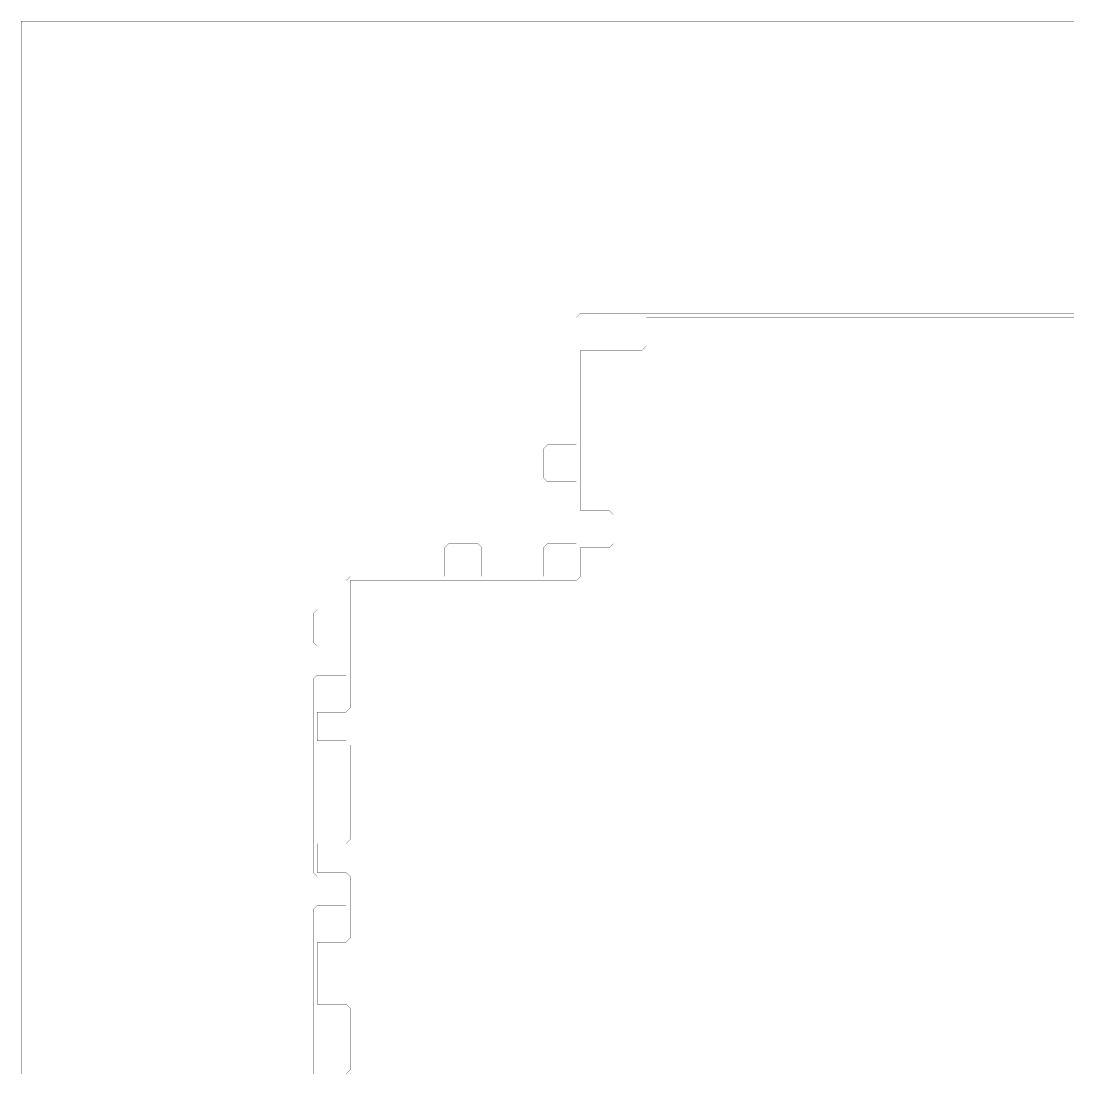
# Model space of a CAD drawing. Header units: metres. Extents: x 0 to 4990, y -4990 to 0.
# Drawn here: x 0 to 2495, y -2495 to 0 of the extents above; entities that cross this region are included whole.
import ezdxf

# ---------------------------------------------------------------- set-up
doc = ezdxf.new("R2010")
doc.units = ezdxf.units.M
doc.layers.add('conductor', color=1, linetype='Continuous')
doc.layers.add('substrate', color=5, linetype='Continuous')

msp = doc.modelspace()

# ---------------------------------------------------------------- linework, layer by layer
at = {"layer": 'conductor', "const_width": 0.5}
msp.add_lwpolyline([(2500, -703.125), (2490.234375, -703.125), (2480.46875, -703.125), (2470.703125, -703.125), (2460.9375, -703.125), (2451.171875, -703.125), (2441.40625, -703.125), (2431.640625, -703.125), (2421.875, -703.125), (2412.109375, -703.125), (2402.34375, -703.125), (2392.578125, -703.125), (2382.8125, -703.125), (2373.046875, -703.125), (2363.28125, -703.125), (2353.515625, -703.125), (2343.75, -703.125), (2333.984375, -703.125), (2324.21875, -703.125), (2314.453125, -703.125), (2304.6875, -703.125), (2294.921875, -703.125), (2285.15625, -703.125), (2275.390625, -703.125), (2265.625, -703.125), (2255.859375, -703.125), (2246.09375, -703.125), (2236.328125, -703.125), (2226.5625, -703.125), (2216.796875, -703.125), (2207.03125, -703.125), (2197.265625, -703.125), (2187.5, -703.125), (2177.734375, -703.125), (2167.96875, -703.125), (2158.203125, -703.125), (2148.4375, -703.125), (2138.671875, -703.125), (2128.90625, -703.125), (2119.140625, -703.125), (2109.375, -703.125), (2099.609375, -703.125), (2089.84375, -703.125), (2080.078125, -703.125), (2070.3125, -703.125), (2060.546875, -703.125), (2050.78125, -703.125), (2041.015625, -703.125), (2031.25, -703.125), (2021.484375, -703.125), (2011.71875, -703.125), (2001.953125, -703.125), (1992.1875, -703.125), (1982.421875, -703.125), (1972.65625, -703.125), (1962.890625, -703.125), (1953.125, -703.125), (1943.359375, -703.125), (1933.59375, -703.125), (1923.828125, -703.125), (1914.0625, -703.125), (1904.296875, -703.125), (1894.53125, -703.125), (1884.765625, -703.125), (1875, -703.125), (1865.234375, -703.125), (1855.46875, -703.125), (1845.703125, -703.125), (1835.9375, -703.125), (1826.171875, -703.125), (1816.40625, -703.125), (1806.640625, -703.125), (1796.875, -703.125), (1787.109375, -703.125), (1777.34375, -703.125), (1767.578125, -703.125), (1757.8125, -703.125), (1748.046875, -703.125), (1738.28125, -703.125), (1728.515625, -703.125), (1718.75, -703.125), (1708.984375, -703.125), (1699.21875, -703.125), (1689.453125, -703.125), (1679.6875, -703.125), (1669.921875, -703.125), (1660.15625, -703.125), (1650.390625, -703.125), (1640.625, -703.125), (1630.859375, -703.125), (1621.09375, -703.125), (1611.328125, -703.125), (1601.5625, -703.125), (1591.796875, -703.125), (1582.03125, -703.125), (1572.265625, -703.125), (1562.5, -703.125), (1552.734375, -703.125), (1542.96875, -703.125), (1533.203125, -703.125), (1523.4375, -703.125), (1513.671875, -703.125), (1503.90625, -703.125), (1494.140625, -703.125), (1484.375, -703.125), (1484.375, -712.890625), (1484.375, -722.65625), (1484.375, -732.421875), (1484.375, -742.1875), (1484.375, -751.953125), (1484.375, -761.71875), (1484.375, -771.484375), (1474.609375, -781.25), (1464.84375, -781.25), (1455.078125, -781.25), (1445.3125, -781.25), (1435.546875, -781.25), (1425.78125, -781.25), (1416.015625, -781.25), (1406.25, -781.25), (1396.484375, -781.25), (1386.71875, -781.25), (1376.953125, -781.25), (1367.1875, -781.25), (1357.421875, -781.25), (1347.65625, -781.25), (1337.890625, -781.25), (1328.125, -781.25), (1328.125, -791.015625), (1328.125, -800.78125), (1328.125, -810.546875), (1328.125, -820.3125), (1328.125, -830.078125), (1328.125, -839.84375), (1328.125, -849.609375), (1328.125, -859.375), (1328.125, -869.140625), (1328.125, -878.90625), (1328.125, -888.671875), (1328.125, -898.4375), (1328.125, -908.203125), (1328.125, -917.96875), (1328.125, -927.734375), (1328.125, -937.5), (1328.125, -947.265625), (1328.125, -957.03125), (1328.125, -966.796875), (1328.125, -976.5625), (1328.125, -986.328125), (1328.125, -996.09375), (1328.125, -1005.859375), (1328.125, -1015.625), (1328.125, -1025.390625), (1328.125, -1035.15625), (1328.125, -1044.921875), (1328.125, -1054.6875), (1328.125, -1064.453125), (1328.125, -1074.21875), (1328.125, -1083.984375), (1328.125, -1093.75), (1328.125, -1103.515625), (1328.125, -1113.28125), (1328.125, -1123.046875), (1328.125, -1132.8125), (1328.125, -1142.578125), (1328.125, -1152.34375), (1328.125, -1162.109375), (1337.890625, -1162.109375), (1347.65625, -1162.109375), (1357.421875, -1162.109375), (1367.1875, -1162.109375), (1376.953125, -1162.109375), (1386.71875, -1162.109375), (1396.484375, -1162.109375), (1406.25, -1171.875), (1406.25, -1181.640625), (1406.25, -1191.40625), (1406.25, -1201.171875), (1406.25, -1210.9375), (1406.25, -1220.703125), (1406.25, -1230.46875), (1406.25, -1240.234375), (1396.484375, -1250), (1386.71875, -1250), (1376.953125, -1250), (1367.1875, -1250), (1357.421875, -1250), (1347.65625, -1250), (1337.890625, -1250), (1328.125, -1250), (1328.125, -1259.765625), (1328.125, -1269.53125), (1328.125, -1279.296875), (1328.125, -1289.0625), (1328.125, -1298.828125), (1328.125, -1308.59375), (1328.125, -1318.359375), (1318.359375, -1328.125), (1308.59375, -1328.125), (1298.828125, -1328.125), (1289.0625, -1328.125), (1279.296875, -1328.125), (1269.53125, -1328.125), (1259.765625, -1328.125), (1250, -1328.125), (1240.234375, -1328.125), (1230.46875, -1328.125), (1220.703125, -1328.125), (1210.9375, -1328.125), (1201.171875, -1328.125), (1191.40625, -1328.125), (1181.640625, -1328.125), (1171.875, -1328.125), (1162.109375, -1328.125), (1152.34375, -1328.125), (1142.578125, -1328.125), (1132.8125, -1328.125), (1123.046875, -1328.125), (1113.28125, -1328.125), (1103.515625, -1328.125), (1093.75, -1328.125), (1083.984375, -1328.125), (1074.21875, -1328.125), (1064.453125, -1328.125), (1054.6875, -1328.125), (1044.921875, -1328.125), (1035.15625, -1328.125), (1025.390625, -1328.125), (1015.625, -1328.125), (1005.859375, -1328.125), (996.09375, -1328.125), (986.328125, -1328.125), (976.5625, -1328.125), (966.796875, -1328.125), (957.03125, -1328.125), (947.265625, -1328.125), (937.5, -1328.125), (927.734375, -1328.125), (917.96875, -1328.125), (908.203125, -1328.125), (898.4375, -1328.125), (888.671875, -1328.125), (878.90625, -1328.125), (869.140625, -1328.125), (859.375, -1328.125), (849.609375, -1328.125), (839.84375, -1328.125), (830.078125, -1328.125), (820.3125, -1328.125), (810.546875, -1328.125), (800.78125, -1328.125), (791.015625, -1328.125), (781.25, -1328.125), (781.25, -1337.890625), (781.25, -1347.65625), (781.25, -1357.421875), (781.25, -1367.1875), (781.25, -1376.953125), (781.25, -1386.71875), (781.25, -1396.484375), (781.25, -1406.25), (781.25, -1416.015625), (781.25, -1425.78125), (781.25, -1435.546875), (781.25, -1445.3125), (781.25, -1455.078125), (781.25, -1464.84375), (781.25, -1474.609375), (781.25, -1484.375), (781.25, -1494.140625), (781.25, -1503.90625), (781.25, -1513.671875), (781.25, -1523.4375), (781.25, -1533.203125), (781.25, -1542.96875), (781.25, -1552.734375), (781.25, -1562.5), (781.25, -1572.265625), (781.25, -1582.03125), (781.25, -1591.796875), (781.25, -1601.5625), (781.25, -1611.328125), (781.25, -1621.09375), (781.25, -1630.859375), (771.484375, -1640.625), (761.71875, -1640.625), (751.953125, -1640.625), (742.1875, -1640.625), (732.421875, -1640.625), (722.65625, -1640.625), (712.890625, -1640.625), (703.125, -1640.625), (703.125, -1650.390625), (703.125, -1660.15625), (703.125, -1669.921875), (703.125, -1679.6875), (703.125, -1689.453125), (703.125, -1699.21875), (703.125, -1708.984375), (712.890625, -1708.984375), (722.65625, -1708.984375), (732.421875, -1708.984375), (742.1875, -1708.984375), (751.953125, -1708.984375), (761.71875, -1708.984375), (771.484375, -1708.984375), (781.25, -1718.75), (781.25, -1728.515625), (781.25, -1738.28125), (781.25, -1748.046875), (781.25, -1757.8125), (781.25, -1767.578125), (781.25, -1777.34375), (781.25, -1787.109375), (781.25, -1796.875), (781.25, -1806.640625), (781.25, -1816.40625), (781.25, -1826.171875), (781.25, -1835.9375), (781.25, -1845.703125), (781.25, -1855.46875), (781.25, -1865.234375), (781.25, -1875), (781.25, -1884.765625), (781.25, -1894.53125), (781.25, -1904.296875), (781.25, -1914.0625), (781.25, -1923.828125), (781.25, -1933.59375), (781.25, -1943.359375), (771.484375, -1953.125), (761.71875, -1953.125), (751.953125, -1953.125), (742.1875, -1953.125), (732.421875, -1953.125), (722.65625, -1953.125), (712.890625, -1953.125), (703.125, -1953.125), (703.125, -1962.890625), (703.125, -1972.65625), (703.125, -1982.421875), (703.125, -1992.1875), (703.125, -2001.953125), (703.125, -2011.71875), (703.125, -2021.484375), (712.890625, -2021.484375), (722.65625, -2021.484375), (732.421875, -2021.484375), (742.1875, -2021.484375), (751.953125, -2021.484375), (761.71875, -2021.484375), (771.484375, -2021.484375), (781.25, -2031.25), (781.25, -2041.015625), (781.25, -2050.78125), (781.25, -2060.546875), (781.25, -2070.3125), (781.25, -2080.078125), (781.25, -2089.84375), (781.25, -2099.609375), (781.25, -2109.375), (781.25, -2119.140625), (781.25, -2128.90625), (781.25, -2138.671875), (781.25, -2148.4375), (781.25, -2158.203125), (781.25, -2167.96875), (781.25, -2177.734375), (771.484375, -2187.5), (761.71875, -2187.5), (751.953125, -2187.5), (742.1875, -2187.5), (732.421875, -2187.5), (722.65625, -2187.5), (712.890625, -2187.5), (703.125, -2187.5), (703.125, -2197.265625), (703.125, -2207.03125), (703.125, -2216.796875), (703.125, -2226.5625), (703.125, -2236.328125), (703.125, -2246.09375), (703.125, -2255.859375), (703.125, -2265.625), (703.125, -2275.390625), (703.125, -2285.15625), (703.125, -2294.921875), (703.125, -2304.6875), (703.125, -2314.453125), (703.125, -2324.21875), (703.125, -2333.984375), (712.890625, -2333.984375), (722.65625, -2333.984375), (732.421875, -2333.984375), (742.1875, -2333.984375), (751.953125, -2333.984375), (761.71875, -2333.984375), (771.484375, -2333.984375), (781.25, -2343.75), (781.25, -2353.515625), (781.25, -2363.28125), (781.25, -2373.046875), (781.25, -2382.8125), (781.25, -2392.578125), (781.25, -2402.34375), (781.25, -2412.109375), (781.25, -2421.875), (781.25, -2431.640625), (781.25, -2441.40625), (781.25, -2451.171875), (781.25, -2460.9375), (781.25, -2470.703125), (781.25, -2480.46875), (781.25, -2490.234375), (771.484375, -2500)], dxfattribs=at)
at = {"layer": 'substrate', "const_width": 0.5}
for points in [[(2500, 0), (2490.234375, 0), (2480.46875, 0), (2470.703125, 0), (2460.9375, 0), (2451.171875, 0), (2441.40625, 0), (2431.640625, 0), (2421.875, 0), (2412.109375, 0), (2402.34375, 0), (2392.578125, 0), (2382.8125, 0), (2373.046875, 0), (2363.28125, 0), (2353.515625, 0), (2343.75, 0), (2333.984375, 0), (2324.21875, 0), (2314.453125, 0), (2304.6875, 0), (2294.921875, 0), (2285.15625, 0), (2275.390625, 0), (2265.625, 0), (2255.859375, 0), (2246.09375, 0), (2236.328125, 0), (2226.5625, 0), (2216.796875, 0), (2207.03125, 0), (2197.265625, 0), (2187.5, 0), (2177.734375, 0), (2167.96875, 0), (2158.203125, 0), (2148.4375, 0), (2138.671875, 0), (2128.90625, 0), (2119.140625, 0), (2109.375, 0), (2099.609375, 0), (2089.84375, 0), (2080.078125, 0), (2070.3125, 0), (2060.546875, 0), (2050.78125, 0), (2041.015625, 0), (2031.25, 0), (2021.484375, 0), (2011.71875, 0), (2001.953125, 0), (1992.1875, 0), (1982.421875, 0), (1972.65625, 0), (1962.890625, 0), (1953.125, 0), (1943.359375, 0), (1933.59375, 0), (1923.828125, 0), (1914.0625, 0), (1904.296875, 0), (1894.53125, 0), (1884.765625, 0), (1875, 0), (1865.234375, 0), (1855.46875, 0), (1845.703125, 0), (1835.9375, 0), (1826.171875, 0), (1816.40625, 0), (1806.640625, 0), (1796.875, 0), (1787.109375, 0), (1777.34375, 0), (1767.578125, 0), (1757.8125, 0), (1748.046875, 0), (1738.28125, 0), (1728.515625, 0), (1718.75, 0), (1708.984375, 0), (1699.21875, 0), (1689.453125, 0), (1679.6875, 0), (1669.921875, 0), (1660.15625, 0), (1650.390625, 0), (1640.625, 0), (1630.859375, 0), (1621.09375, 0), (1611.328125, 0), (1601.5625, 0), (1591.796875, 0), (1582.03125, 0), (1572.265625, 0), (1562.5, 0), (1552.734375, 0), (1542.96875, 0), (1533.203125, 0), (1523.4375, 0), (1513.671875, 0), (1503.90625, 0), (1494.140625, 0), (1484.375, 0), (1474.609375, 0), (1464.84375, 0), (1455.078125, 0), (1445.3125, 0), (1435.546875, 0), (1425.78125, 0), (1416.015625, 0), (1406.25, 0), (1396.484375, 0), (1386.71875, 0), (1376.953125, 0), (1367.1875, 0), (1357.421875, 0), (1347.65625, 0), (1337.890625, 0), (1328.125, 0), (1318.359375, 0), (1308.59375, 0), (1298.828125, 0), (1289.0625, 0), (1279.296875, 0), (1269.53125, 0), (1259.765625, 0), (1250, 0), (1240.234375, 0), (1230.46875, 0), (1220.703125, 0), (1210.9375, 0), (1201.171875, 0), (1191.40625, 0), (1181.640625, 0), (1171.875, 0), (1162.109375, 0), (1152.34375, 0), (1142.578125, 0), (1132.8125, 0), (1123.046875, 0), (1113.28125, 0), (1103.515625, 0), (1093.75, 0), (1083.984375, 0), (1074.21875, 0), (1064.453125, 0), (1054.6875, 0), (1044.921875, 0), (1035.15625, 0), (1025.390625, 0), (1015.625, 0), (1005.859375, 0), (996.09375, 0), (986.328125, 0), (976.5625, 0), (966.796875, 0), (957.03125, 0), (947.265625, 0), (937.5, 0), (927.734375, 0), (917.96875, 0), (908.203125, 0), (898.4375, 0), (888.671875, 0), (878.90625, 0), (869.140625, 0), (859.375, 0), (849.609375, 0), (839.84375, 0), (830.078125, 0), (820.3125, 0), (810.546875, 0), (800.78125, 0), (791.015625, 0), (781.25, 0), (771.484375, 0), (761.71875, 0), (751.953125, 0), (742.1875, 0), (732.421875, 0), (722.65625, 0), (712.890625, 0), (703.125, 0), (693.359375, 0), (683.59375, 0), (673.828125, 0), (664.0625, 0), (654.296875, 0), (644.53125, 0), (634.765625, 0), (625, 0), (615.234375, 0), (605.46875, 0), (595.703125, 0), (585.9375, 0), (576.171875, 0), (566.40625, 0), (556.640625, 0), (546.875, 0), (537.109375, 0), (527.34375, 0), (517.578125, 0), (507.8125, 0), (498.046875, 0), (488.28125, 0), (478.515625, 0), (468.75, 0), (458.984375, 0), (449.21875, 0), (439.453125, 0), (429.6875, 0), (419.921875, 0), (410.15625, 0), (400.390625, 0), (390.625, 0), (380.859375, 0), (371.09375, 0), (361.328125, 0), (351.5625, 0), (341.796875, 0), (332.03125, 0), (322.265625, 0), (312.5, 0), (302.734375, 0), (292.96875, 0), (283.203125, 0), (273.4375, 0), (263.671875, 0), (253.90625, 0), (244.140625, 0), (234.375, 0), (224.609375, 0), (214.84375, 0), (205.078125, 0), (195.3125, 0), (185.546875, 0), (175.78125, 0), (166.015625, 0), (156.25, 0), (146.484375, 0), (136.71875, 0), (126.953125, 0), (117.1875, 0), (107.421875, 0), (97.65625, 0), (87.890625, 0), (78.125, 0), (68.359375, 0), (58.59375, 0), (48.828125, 0), (39.0625, 0), (29.296875, 0), (19.53125, 0), (9.765625, 0), (0, 0), (0, -9.765625), (0, -19.53125), (0, -29.296875), (0, -39.0625), (0, -48.828125), (0, -58.59375), (0, -68.359375), (0, -78.125), (0, -87.890625), (0, -97.65625), (0, -107.421875), (0, -117.1875), (0, -126.953125), (0, -136.71875), (0, -146.484375), (0, -156.25), (0, -166.015625), (0, -175.78125), (0, -185.546875), (0, -195.3125), (0, -205.078125), (0, -214.84375), (0, -224.609375), (0, -234.375), (0, -244.140625), (0, -253.90625), (0, -263.671875), (0, -273.4375), (0, -283.203125), (0, -292.96875), (0, -302.734375), (0, -312.5), (0, -322.265625), (0, -332.03125), (0, -341.796875), (0, -351.5625), (0, -361.328125), (0, -371.09375), (0, -380.859375), (0, -390.625), (0, -400.390625), (0, -410.15625), (0, -419.921875), (0, -429.6875), (0, -439.453125), (0, -449.21875), (0, -458.984375), (0, -468.75), (0, -478.515625), (0, -488.28125), (0, -498.046875), (0, -507.8125), (0, -517.578125), (0, -527.34375), (0, -537.109375), (0, -546.875), (0, -556.640625), (0, -566.40625), (0, -576.171875), (0, -585.9375), (0, -595.703125), (0, -605.46875), (0, -615.234375), (0, -625), (0, -634.765625), (0, -644.53125), (0, -654.296875), (0, -664.0625), (0, -673.828125), (0, -683.59375), (0, -693.359375), (0, -703.125), (0, -712.890625), (0, -722.65625), (0, -732.421875), (0, -742.1875), (0, -751.953125), (0, -761.71875), (0, -771.484375), (0, -781.25), (0, -791.015625), (0, -800.78125), (0, -810.546875), (0, -820.3125), (0, -830.078125), (0, -839.84375), (0, -849.609375), (0, -859.375), (0, -869.140625), (0, -878.90625), (0, -888.671875), (0, -898.4375), (0, -908.203125), (0, -917.96875), (0, -927.734375), (0, -937.5), (0, -947.265625), (0, -957.03125), (0, -966.796875), (0, -976.5625), (0, -986.328125), (0, -996.09375), (0, -1005.859375), (0, -1015.625), (0, -1025.390625), (0, -1035.15625), (0, -1044.921875), (0, -1054.6875), (0, -1064.453125), (0, -1074.21875), (0, -1083.984375), (0, -1093.75), (0, -1103.515625), (0, -1113.28125), (0, -1123.046875), (0, -1132.8125), (0, -1142.578125), (0, -1152.34375), (0, -1162.109375), (0, -1171.875), (0, -1181.640625), (0, -1191.40625), (0, -1201.171875), (0, -1210.9375), (0, -1220.703125), (0, -1230.46875), (0, -1240.234375), (0, -1250), (0, -1259.765625), (0, -1269.53125), (0, -1279.296875), (0, -1289.0625), (0, -1298.828125), (0, -1308.59375), (0, -1318.359375), (0, -1328.125), (0, -1337.890625), (0, -1347.65625), (0, -1357.421875), (0, -1367.1875), (0, -1376.953125), (0, -1386.71875), (0, -1396.484375), (0, -1406.25), (0, -1416.015625), (0, -1425.78125), (0, -1435.546875), (0, -1445.3125), (0, -1455.078125), (0, -1464.84375), (0, -1474.609375), (0, -1484.375), (0, -1494.140625), (0, -1503.90625), (0, -1513.671875), (0, -1523.4375), (0, -1533.203125), (0, -1542.96875), (0, -1552.734375), (0, -1562.5), (0, -1572.265625), (0, -1582.03125), (0, -1591.796875), (0, -1601.5625), (0, -1611.328125), (0, -1621.09375), (0, -1630.859375), (0, -1640.625), (0, -1650.390625), (0, -1660.15625), (0, -1669.921875), (0, -1679.6875), (0, -1689.453125), (0, -1699.21875), (0, -1708.984375), (0, -1718.75), (0, -1728.515625), (0, -1738.28125), (0, -1748.046875), (0, -1757.8125), (0, -1767.578125), (0, -1777.34375), (0, -1787.109375), (0, -1796.875), (0, -1806.640625), (0, -1816.40625), (0, -1826.171875), (0, -1835.9375), (0, -1845.703125), (0, -1855.46875), (0, -1865.234375), (0, -1875), (0, -1884.765625), (0, -1894.53125), (0, -1904.296875), (0, -1914.0625), (0, -1923.828125), (0, -1933.59375), (0, -1943.359375), (0, -1953.125), (0, -1962.890625), (0, -1972.65625), (0, -1982.421875), (0, -1992.1875), (0, -2001.953125), (0, -2011.71875), (0, -2021.484375), (0, -2031.25), (0, -2041.015625), (0, -2050.78125), (0, -2060.546875), (0, -2070.3125), (0, -2080.078125), (0, -2089.84375), (0, -2099.609375), (0, -2109.375), (0, -2119.140625), (0, -2128.90625), (0, -2138.671875), (0, -2148.4375), (0, -2158.203125), (0, -2167.96875), (0, -2177.734375), (0, -2187.5), (0, -2197.265625), (0, -2207.03125), (0, -2216.796875), (0, -2226.5625), (0, -2236.328125), (0, -2246.09375), (0, -2255.859375), (0, -2265.625), (0, -2275.390625), (0, -2285.15625), (0, -2294.921875), (0, -2304.6875), (0, -2314.453125), (0, -2324.21875), (0, -2333.984375), (0, -2343.75), (0, -2353.515625), (0, -2363.28125), (0, -2373.046875), (0, -2382.8125), (0, -2392.578125), (0, -2402.34375), (0, -2412.109375), (0, -2421.875), (0, -2431.640625), (0, -2441.40625), (0, -2451.171875), (0, -2460.9375), (0, -2470.703125), (0, -2480.46875), (0, -2490.234375), (0, -2500)], [(693.359375, -2500), (693.359375, -2490.234375), (693.359375, -2480.46875), (693.359375, -2470.703125), (693.359375, -2460.9375), (693.359375, -2451.171875), (693.359375, -2441.40625), (693.359375, -2431.640625), (693.359375, -2421.875), (693.359375, -2412.109375), (693.359375, -2402.34375), (693.359375, -2392.578125), (693.359375, -2382.8125), (693.359375, -2373.046875), (693.359375, -2363.28125), (693.359375, -2353.515625), (693.359375, -2343.75), (693.359375, -2333.984375), (693.359375, -2324.21875), (693.359375, -2314.453125), (693.359375, -2304.6875), (693.359375, -2294.921875), (693.359375, -2285.15625), (693.359375, -2275.390625), (693.359375, -2265.625), (693.359375, -2255.859375), (693.359375, -2246.09375), (693.359375, -2236.328125), (693.359375, -2226.5625), (693.359375, -2216.796875), (693.359375, -2207.03125), (693.359375, -2197.265625), (693.359375, -2187.5), (693.359375, -2177.734375), (693.359375, -2167.96875), (693.359375, -2158.203125), (693.359375, -2148.4375), (693.359375, -2138.671875), (693.359375, -2128.90625), (693.359375, -2119.140625), (693.359375, -2109.375), (703.125, -2099.609375), (712.890625, -2099.609375), (722.65625, -2099.609375), (732.421875, -2099.609375), (742.1875, -2099.609375), (751.953125, -2099.609375), (761.71875, -2099.609375), (771.484375, -2099.609375), (771.484375, -2089.84375), (771.484375, -2080.078125), (771.484375, -2070.3125), (771.484375, -2060.546875), (771.484375, -2050.78125), (771.484375, -2041.015625), (771.484375, -2031.25), (761.71875, -2031.25), (751.953125, -2031.25), (742.1875, -2031.25), (732.421875, -2031.25), (722.65625, -2031.25), (712.890625, -2031.25), (703.125, -2031.25), (693.359375, -2021.484375), (693.359375, -2011.71875), (693.359375, -2001.953125), (693.359375, -1992.1875), (693.359375, -1982.421875), (693.359375, -1972.65625), (693.359375, -1962.890625), (693.359375, -1953.125), (693.359375, -1943.359375), (693.359375, -1933.59375), (693.359375, -1923.828125), (693.359375, -1914.0625), (693.359375, -1904.296875), (693.359375, -1894.53125), (693.359375, -1884.765625), (693.359375, -1875), (693.359375, -1865.234375), (693.359375, -1855.46875), (693.359375, -1845.703125), (693.359375, -1835.9375), (693.359375, -1826.171875), (693.359375, -1816.40625), (693.359375, -1806.640625), (693.359375, -1796.875), (693.359375, -1787.109375), (693.359375, -1777.34375), (693.359375, -1767.578125), (693.359375, -1757.8125), (693.359375, -1748.046875), (693.359375, -1738.28125), (693.359375, -1728.515625), (693.359375, -1718.75), (693.359375, -1708.984375), (693.359375, -1699.21875), (693.359375, -1689.453125), (693.359375, -1679.6875), (693.359375, -1669.921875), (693.359375, -1660.15625), (693.359375, -1650.390625), (693.359375, -1640.625), (693.359375, -1630.859375), (693.359375, -1621.09375), (693.359375, -1611.328125), (693.359375, -1601.5625), (693.359375, -1591.796875), (693.359375, -1582.03125), (693.359375, -1572.265625), (693.359375, -1562.5), (703.125, -1552.734375), (712.890625, -1552.734375), (722.65625, -1552.734375), (732.421875, -1552.734375), (742.1875, -1552.734375), (751.953125, -1552.734375), (761.71875, -1552.734375), (771.484375, -1552.734375), (771.484375, -1542.96875), (771.484375, -1533.203125), (771.484375, -1523.4375), (771.484375, -1513.671875), (771.484375, -1503.90625), (771.484375, -1494.140625), (771.484375, -1484.375), (761.71875, -1484.375), (751.953125, -1484.375), (742.1875, -1484.375), (732.421875, -1484.375), (722.65625, -1484.375), (712.890625, -1484.375), (703.125, -1484.375), (693.359375, -1474.609375), (693.359375, -1464.84375), (693.359375, -1455.078125), (693.359375, -1445.3125), (693.359375, -1435.546875), (693.359375, -1425.78125), (693.359375, -1416.015625), (693.359375, -1406.25), (703.125, -1396.484375), (712.890625, -1396.484375), (722.65625, -1396.484375), (732.421875, -1396.484375), (742.1875, -1396.484375), (751.953125, -1396.484375), (761.71875, -1396.484375), (771.484375, -1396.484375), (771.484375, -1386.71875), (771.484375, -1376.953125), (771.484375, -1367.1875), (771.484375, -1357.421875), (771.484375, -1347.65625), (771.484375, -1337.890625), (771.484375, -1328.125), (781.25, -1318.359375), (791.015625, -1318.359375), (800.78125, -1318.359375), (810.546875, -1318.359375), (820.3125, -1318.359375), (830.078125, -1318.359375), (839.84375, -1318.359375), (849.609375, -1318.359375), (859.375, -1318.359375), (869.140625, -1318.359375), (878.90625, -1318.359375), (888.671875, -1318.359375), (898.4375, -1318.359375), (908.203125, -1318.359375), (917.96875, -1318.359375), (927.734375, -1318.359375), (937.5, -1318.359375), (947.265625, -1318.359375), (957.03125, -1318.359375), (966.796875, -1318.359375), (976.5625, -1318.359375), (986.328125, -1318.359375), (996.09375, -1318.359375), (1005.859375, -1318.359375), (1005.859375, -1308.59375), (1005.859375, -1298.828125), (1005.859375, -1289.0625), (1005.859375, -1279.296875), (1005.859375, -1269.53125), (1005.859375, -1259.765625), (1005.859375, -1250), (1015.625, -1240.234375), (1025.390625, -1240.234375), (1035.15625, -1240.234375), (1044.921875, -1240.234375), (1054.6875, -1240.234375), (1064.453125, -1240.234375), (1074.21875, -1240.234375), (1083.984375, -1240.234375), (1093.75, -1250), (1093.75, -1259.765625), (1093.75, -1269.53125), (1093.75, -1279.296875), (1093.75, -1289.0625), (1093.75, -1298.828125), (1093.75, -1308.59375), (1093.75, -1318.359375), (1103.515625, -1318.359375), (1113.28125, -1318.359375), (1123.046875, -1318.359375), (1132.8125, -1318.359375), (1142.578125, -1318.359375), (1152.34375, -1318.359375), (1162.109375, -1318.359375), (1171.875, -1318.359375), (1181.640625, -1318.359375), (1191.40625, -1318.359375), (1201.171875, -1318.359375), (1210.9375, -1318.359375), (1220.703125, -1318.359375), (1230.46875, -1318.359375), (1240.234375, -1318.359375), (1240.234375, -1308.59375), (1240.234375, -1298.828125), (1240.234375, -1289.0625), (1240.234375, -1279.296875), (1240.234375, -1269.53125), (1240.234375, -1259.765625), (1240.234375, -1250), (1250, -1240.234375), (1259.765625, -1240.234375), (1269.53125, -1240.234375), (1279.296875, -1240.234375), (1289.0625, -1240.234375), (1298.828125, -1240.234375), (1308.59375, -1240.234375), (1318.359375, -1240.234375), (1318.359375, -1230.46875), (1318.359375, -1220.703125), (1318.359375, -1210.9375), (1318.359375, -1201.171875), (1318.359375, -1191.40625), (1318.359375, -1181.640625), (1318.359375, -1171.875), (1318.359375, -1162.109375), (1318.359375, -1152.34375), (1318.359375, -1142.578125), (1318.359375, -1132.8125), (1318.359375, -1123.046875), (1318.359375, -1113.28125), (1318.359375, -1103.515625), (1318.359375, -1093.75), (1308.59375, -1093.75), (1298.828125, -1093.75), (1289.0625, -1093.75), (1279.296875, -1093.75), (1269.53125, -1093.75), (1259.765625, -1093.75), (1250, -1093.75), (1240.234375, -1083.984375), (1240.234375, -1074.21875), (1240.234375, -1064.453125), (1240.234375, -1054.6875), (1240.234375, -1044.921875), (1240.234375, -1035.15625), (1240.234375, -1025.390625), (1240.234375, -1015.625), (1250, -1005.859375), (1259.765625, -1005.859375), (1269.53125, -1005.859375), (1279.296875, -1005.859375), (1289.0625, -1005.859375), (1298.828125, -1005.859375), (1308.59375, -1005.859375), (1318.359375, -1005.859375), (1318.359375, -996.09375), (1318.359375, -986.328125), (1318.359375, -976.5625), (1318.359375, -966.796875), (1318.359375, -957.03125), (1318.359375, -947.265625), (1318.359375, -937.5), (1318.359375, -927.734375), (1318.359375, -917.96875), (1318.359375, -908.203125), (1318.359375, -898.4375), (1318.359375, -888.671875), (1318.359375, -878.90625), (1318.359375, -869.140625), (1318.359375, -859.375), (1318.359375, -849.609375), (1318.359375, -839.84375), (1318.359375, -830.078125), (1318.359375, -820.3125), (1318.359375, -810.546875), (1318.359375, -800.78125), (1318.359375, -791.015625), (1318.359375, -781.25), (1318.359375, -771.484375), (1318.359375, -761.71875), (1318.359375, -751.953125), (1318.359375, -742.1875), (1318.359375, -732.421875), (1318.359375, -722.65625), (1318.359375, -712.890625), (1318.359375, -703.125), (1328.125, -693.359375), (1337.890625, -693.359375), (1347.65625, -693.359375), (1357.421875, -693.359375), (1367.1875, -693.359375), (1376.953125, -693.359375), (1386.71875, -693.359375), (1396.484375, -693.359375), (1406.25, -693.359375), (1416.015625, -693.359375), (1425.78125, -693.359375), (1435.546875, -693.359375), (1445.3125, -693.359375), (1455.078125, -693.359375), (1464.84375, -693.359375), (1474.609375, -693.359375), (1484.375, -693.359375), (1494.140625, -693.359375), (1503.90625, -693.359375), (1513.671875, -693.359375), (1523.4375, -693.359375), (1533.203125, -693.359375), (1542.96875, -693.359375), (1552.734375, -693.359375), (1562.5, -693.359375), (1572.265625, -693.359375), (1582.03125, -693.359375), (1591.796875, -693.359375), (1601.5625, -693.359375), (1611.328125, -693.359375), (1621.09375, -693.359375), (1630.859375, -693.359375), (1640.625, -693.359375), (1650.390625, -693.359375), (1660.15625, -693.359375), (1669.921875, -693.359375), (1679.6875, -693.359375), (1689.453125, -693.359375), (1699.21875, -693.359375), (1708.984375, -693.359375), (1718.75, -693.359375), (1728.515625, -693.359375), (1738.28125, -693.359375), (1748.046875, -693.359375), (1757.8125, -693.359375), (1767.578125, -693.359375), (1777.34375, -693.359375), (1787.109375, -693.359375), (1796.875, -693.359375), (1806.640625, -693.359375), (1816.40625, -693.359375), (1826.171875, -693.359375), (1835.9375, -693.359375), (1845.703125, -693.359375), (1855.46875, -693.359375), (1865.234375, -693.359375), (1875, -693.359375), (1884.765625, -693.359375), (1894.53125, -693.359375), (1904.296875, -693.359375), (1914.0625, -693.359375), (1923.828125, -693.359375), (1933.59375, -693.359375), (1943.359375, -693.359375), (1953.125, -693.359375), (1962.890625, -693.359375), (1972.65625, -693.359375), (1982.421875, -693.359375), (1992.1875, -693.359375), (2001.953125, -693.359375), (2011.71875, -693.359375), (2021.484375, -693.359375), (2031.25, -693.359375), (2041.015625, -693.359375), (2050.78125, -693.359375), (2060.546875, -693.359375), (2070.3125, -693.359375), (2080.078125, -693.359375), (2089.84375, -693.359375), (2099.609375, -693.359375), (2109.375, -693.359375), (2119.140625, -693.359375), (2128.90625, -693.359375), (2138.671875, -693.359375), (2148.4375, -693.359375), (2158.203125, -693.359375), (2167.96875, -693.359375), (2177.734375, -693.359375), (2187.5, -693.359375), (2197.265625, -693.359375), (2207.03125, -693.359375), (2216.796875, -693.359375), (2226.5625, -693.359375), (2236.328125, -693.359375), (2246.09375, -693.359375), (2255.859375, -693.359375), (2265.625, -693.359375), (2275.390625, -693.359375), (2285.15625, -693.359375), (2294.921875, -693.359375), (2304.6875, -693.359375), (2314.453125, -693.359375), (2324.21875, -693.359375), (2333.984375, -693.359375), (2343.75, -693.359375), (2353.515625, -693.359375), (2363.28125, -693.359375), (2373.046875, -693.359375), (2382.8125, -693.359375), (2392.578125, -693.359375), (2402.34375, -693.359375), (2412.109375, -693.359375), (2421.875, -693.359375), (2431.640625, -693.359375), (2441.40625, -693.359375), (2451.171875, -693.359375), (2460.9375, -693.359375), (2470.703125, -693.359375), (2480.46875, -693.359375), (2490.234375, -693.359375), (2500, -693.359375)]]:
    msp.add_lwpolyline(points, dxfattribs=at)

doc.saveas('drawing.dxf')
